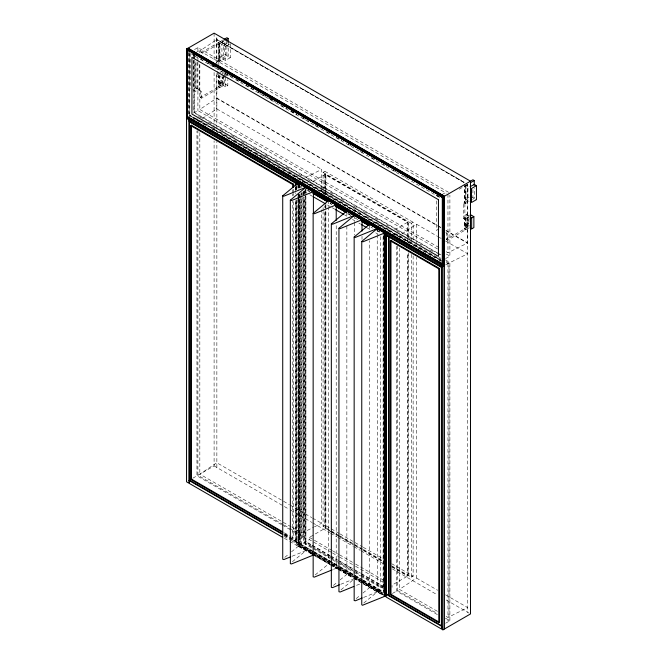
<?xml version="1.0" encoding="UTF-8"?>
<svg xmlns="http://www.w3.org/2000/svg" width="663" height="663" viewBox="0 0 663 663"><rect width="100%" height="100%" fill="white"/><g stroke="black" fill="none" stroke-linecap="round" stroke-linejoin="round"><path stroke-width="0.5" stroke-dasharray="3.31 2.49" d="M216.859 467.498L216.859 141.451M284.792 557.343L288.637 554.193M291.513 551.823L298.242 546.304L298.159 195.875M292.391 561.735L305.85 550.696L305.8 194.524M315.215 574.904L328.666 563.873L328.666 207.734M333.398 585.404L337.243 582.255M340.127 579.893L346.857 574.373L346.857 225.478M341.006 589.797L352.542 580.34M356.213 598.581L360.059 595.432M362.943 593.062L369.672 587.542L369.672 240.719M363.821 602.974L377.28 591.935L377.222 235.763M199.828 52.99L199.828 50.935L216.859 39.515L464.158 182.292M439.005 247.572L199.828 109.486L216.859 98.066L437.282 225.321M202.372 118.594L216.801 108.914L216.801 98.099M402.01 233.857L416.439 224.177L437.646 236.418M291.165 526.878L199.828 474.144L216.801 462.757L289.383 504.659M437.381 611.303L399.466 589.407L416.439 578.02L416.439 257.285M194.499 49.559L197.897 47.595L449.895 193.082M195.8 52.626L198.635 50.985L202.605 53.28L224.674 40.534M201.279 52.518L223.356 39.772M230.417 43.584L230.417 57.59L224.682 54.275L224.682 40.277L219.718 43.145L219.718 57.142L221.923 58.419L221.923 44.413L226.887 41.554L226.887 55.551L217.514 60.963L217.514 64.071M230.417 57.59L225.453 60.449L223.249 59.181L223.249 45.175L227.384 42.788M223.249 45.175L225.453 46.451L229.589 44.065M219.718 57.142L224.682 54.275M217.514 60.963L218.84 61.725L228.213 56.314L228.213 42.316M219.884 72.574L222.088 71.306L222.088 84.798M217.514 71.314L217.514 76.485L219.213 75.507M222.088 73.85L223.564 72.996M217.514 76.485L218.84 77.256L220.53 76.278M192.759 89.687L195.908 91.511L199.215 89.596L199.215 63.863M224.293 76.46L222.088 77.728L223.414 78.491L225.619 77.223M225.619 75.889L227.823 74.612L227.823 78.59M223.564 77.455L222.088 78.3L223.414 79.063L225.619 77.795M219.005 81.806L222.088 80.024L223.414 80.787L220.331 82.568L219.005 81.806L219.005 84.856L220.331 85.618L223.414 83.836L222.088 83.074L219.005 84.856M200.209 90.806L200.209 97.428L224.293 83.521L224.293 72.574M200.209 97.428L201.535 98.19L225.619 84.284M227.823 85.56L222.088 82.245L219.884 83.521L225.619 86.828L227.823 85.56L227.823 79.585M190.289 114.989L189.742 115.312L440.729 260.219M193.654 113.05L197.897 110.597L439.13 249.876M193.613 119.439L195.353 118.437M300.447 180.087L302.146 179.109M323.13 189.991L323.08 172.38L324.945 171.352M305.958 183.27L309.348 181.314M312.828 181.529L325.889 173.996L325.889 191.582M304.98 190.148L305.593 189.792M441.848 194.673L444.682 193.041L446 193.803M459.244 189.212L467.191 184.629M388.626 231.006L390.325 230.02M394.634 229.763L408.557 221.724L408.557 237.246M413.182 239.89L413.132 222.262L411.309 223.315L411.358 244.042M393.25 234.694L394.991 233.691M465.766 199.198L467.97 200.466L467.97 186.469L465.766 185.192L465.766 199.198L469.072 197.284M469.122 216.859L464.887 219.304L463.561 218.541L463.561 203.011L468.675 200.06M463.561 203.011L464.887 203.773L469.139 201.32M472.553 199.348L474.252 198.37L474.252 188.466M438.923 228.942L436.445 230.376L436.445 200.524M446.257 239.476L447.575 240.246L469.454 227.608L465.932 225.577L465.932 214.63L468.136 213.353L468.136 226.845L446.257 239.476L446.257 232.862M463.561 218.541L469.495 215.119M470.34 218.508L468.136 219.784L469.454 220.547M465.045 223.854L468.136 222.072L469.454 222.834L466.371 224.616L465.045 223.854L465.045 226.912L466.371 227.674L469.454 225.892L468.136 225.13L465.045 226.912M465.932 225.577L468.136 224.301M445.652 258.537L449.895 256.092L449.895 195.154M445.611 264.927L449.895 262.457L449.895 620.75L445.611 623.22M192.776 478.222L214.099 465.907L214.099 140.821M293.427 201.734L293.427 537.983L292.764 538.364L292.764 201.08M291.795 539.268L295.35 541.331L303.836 536.425L303.836 196.77M331.575 552.436L309.348 539.607L309.348 537.378L325.889 527.839L325.889 210.204M289.772 541.414L296.891 545.525L298.383 544.671L298.383 194.74M301.251 543.776L296.618 541.107L295.789 541.58L300.422 544.257L301.251 543.776L301.251 195.834M311.991 554.243L298.002 546.163L298.491 545.873L298.491 194.251M311.494 552.685L299.104 545.525L329.76 562.721M313.309 551.691L300.861 544.505L309.348 539.607M361.277 576.487L380.579 587.633L383.115 586.167L383.115 235.183M411.309 577.158L413.132 576.106L413.132 255.371M391.742 565.854L411.358 577.175L413.182 576.13L391.75 563.765M392.413 593.476L397.535 590.518L437.472 613.573M301.914 179.242L304.599 177.908M305.494 177.46L321.638 169.438L321.638 187.032M465.898 185.284L467.688 184.397L467.746 612.347M446.174 251.716L447.964 252.744L467.746 242.915L446.182 230.533M446.199 262.548L447.964 263.567L467.688 253.763L445.602 241.009M292.06 527.4L301.914 533.085L313.566 527.292M314.461 526.845L321.638 523.281L321.638 209.79M446.199 616.391L447.964 617.41L467.688 607.606L445.602 594.852M292.143 556.216L305.8 550.663M333.489 569.343L336.216 568.232L336.216 224.517M340.757 584.285L353.039 579.288M356.553 585.346L360.647 583.68M363.573 597.454L377.222 591.902M464.108 182.325L216.801 39.548L216.801 36.68L216.859 63.142M463.81 182.474L216.552 39.722L216.552 63.35M221.923 44.413L218.616 42.507L218.616 60.325L219.942 61.087L219.942 43.269M470.722 196.331L476.457 199.638M199.828 50.935L446.174 193.165M212.152 65.372L215.732 67.444M269.518 98.489L273.106 100.561M291.032 110.912L294.621 112.983M192.999 54.565L196.579 56.637M200.168 58.709L203.756 60.781M207.345 62.852L219.901 70.104M224.384 72.69L232.456 77.347M236.045 79.419L241.423 82.527M245.907 85.113L253.979 89.778M257.567 91.842L265.639 96.508M269.219 98.58L275.501 102.201M280.88 105.309L287.162 108.931M290.742 111.003L297.024 114.624M302.403 117.732L308.685 121.354M314.958 124.984L320.337 128.092M326.619 131.713L330.207 133.785M336.481 137.407L341.859 140.515M348.141 144.136L351.73 146.208M359.794 150.866L363.382 152.938M371.454 157.603L375.043 159.675M383.115 164.333L384.905 165.369M392.977 170.026L396.565 172.098M404.637 176.756L406.427 177.792M436.917 195.394L441.401 197.988M191.184 53.778L195.908 56.504M436.445 195.378L440.381 197.649M195.353 56.413L440.986 198.229M465.932 214.63L468.136 215.898M219.942 76.618L218.616 75.855L218.616 86.795L219.942 87.566L219.884 73.568M468.136 220.356L469.454 221.119M438.119 225.876L440.862 227.392M440.514 227.575L216.552 98.273L216.552 73.618M445.892 230.674L467.39 243.089L467.39 184.538M199.215 89.596L193.704 86.414L193.704 57.59M445.818 232.605L447.575 233.625L447.575 240.246M216.801 108.914L321.638 169.438M413.182 222.296L324.903 171.336L324.945 191.01M438.533 236.931L441.185 238.456M323.08 172.38L411.358 223.348M446.307 254.02L449.895 256.092M437.398 252.852L194.458 112.586L194.458 60.018M438.293 253.365L440.986 254.915M439.544 254.484L194.11 112.785L194.11 60.408M198.585 116.406L202.165 118.478M208.439 122.1L213.817 125.199M220.083 128.821L225.461 131.92M231.727 135.542L235.315 137.614M241.581 141.236L246.959 144.335M253.225 147.957L256.813 150.02M264.869 154.678L269.352 157.264M274.722 160.363L280.101 163.471M286.366 167.093L290.85 169.678M298.914 174.328L301.599 175.877M307.864 179.499L311.453 181.571M320.411 186.742L323.992 188.814M330.265 192.427L332.95 193.986M341.014 198.635L345.489 201.221M353.553 205.878L357.133 207.942M363.407 211.563L366.987 213.635M375.051 218.284L378.631 220.356M386.695 225.014L388.485 226.05M396.549 230.699L400.129 232.771M408.193 237.42L411.773 239.492M419.836 244.15L421.627 245.177M429.69 249.835L433.27 251.907M445.453 259.888L449.895 262.457M439.196 257.36L440.97 258.379M446.298 261.454L448.959 262.996L448.959 621.289L446.298 619.748M200.723 120.823L210.569 126.509M211.464 127.031L215.947 129.608M219.528 131.68L230.268 137.887M233.857 139.951L237.437 142.023M241.017 144.086L251.766 150.294M255.346 152.357L261.612 155.979M262.507 156.493L273.255 162.7M276.836 164.772L284.899 169.421M288.48 171.493L294.745 175.107M295.64 175.629L301.019 178.728M310.243 184.057L349.351 206.632M352.907 208.688L360.912 213.304M366.241 216.387L372.465 219.975M376.02 222.03L391.137 230.757M399.466 235.564L405.632 239.128M409.162 241.166L437.381 257.459M438.26 257.965L440.912 259.49M442.229 261.023L190.231 115.536L189.411 116.008L206.45 125.846M440.505 260.468L189.411 115.503L189.411 53.529M211.828 128.953L218.102 132.575M221.691 134.647L232.456 140.863M233.351 141.376L253.979 153.286M254.874 153.808L263.841 158.987M267.429 161.051L435.127 257.874M438.715 259.946L441.401 261.495M377.313 230.351L379.982 231.893M306.936 189.784L309.522 191.275M330.157 203.193L331.881 204.179M348.216 213.619L350.802 215.11M310.74 192.394L305.908 189.61L305.908 192.676M330.041 203.541L331.649 204.469M347.727 213.751L350.951 215.616M354.97 217.936L358.186 219.793M371.056 227.218L372.664 228.147M376.683 230.467L380.703 232.788M304.184 191.541L308.204 193.861M309.812 194.789L312.223 196.182M327.505 205.008L331.525 207.328M332.329 207.792L334.74 209.185M344.395 214.754L346.807 216.146M352.434 219.395L354.846 220.787M358.865 223.108L360.473 224.044M366.912 227.757L370.128 229.613M375.755 232.862L378.167 234.254M290.278 505.181L311.784 517.596M312.679 518.11L321.638 523.281M339.199 533.425L324.903 525.162L323.08 526.215L323.08 211.696M340.061 533.914L362.363 546.793M363.241 547.298L383.753 559.141M416.439 578.02L437.646 590.261M339.133 535.48L323.08 526.215L324.945 525.195L324.903 211.679M340.028 535.994L362.313 548.865M363.208 549.378L383.72 561.221M329.776 530.723L325.334 528.154L325.334 209.491M330.671 531.237L336.887 534.826M337.782 535.339L352.89 544.066M353.777 544.58L384.001 562.025M392.007 566.65L408.002 575.882L408.002 253.084M331.227 531.933L325.003 528.345L325.003 211.746M332.113 532.447L339.224 536.558M340.119 537.071L362.338 549.9M363.225 550.414L383.67 562.216M391.676 566.84L407.679 576.072L407.679 253.274M214.099 465.907L289.383 509.433M290.278 509.955L311.784 522.369M312.679 522.883L329.702 532.712M330.597 533.226L336.87 536.848M337.765 537.37L352.998 546.163M353.893 546.677L360.166 550.298M361.062 550.82L383.463 563.749M392.421 568.92L437.224 594.794M446.182 599.965L469.131 613.142M309.348 537.378L331.575 550.215M332.461 550.729L338.685 554.318M339.572 554.832L354.688 563.558M355.575 564.072L384.018 580.49M283.366 524.607L197.897 475.263L197.897 130.429M284.253 525.121L303.836 536.425M332.461 552.95L338.685 556.547M339.572 557.061L354.688 565.779M355.575 566.293L384.018 582.719M445.453 618.189L449.895 620.75M281.543 524.632L196.961 475.802L196.961 130.967M282.43 525.146L302.908 536.964L302.908 192.129M437.423 614.626L396.598 591.056L396.598 246.222M310.74 544.381L305.908 541.596L305.908 196.762M312.348 545.309L330.041 555.528M330.845 555.992L337.276 559.705M339.688 561.097L353.362 568.987M354.166 569.451L360.597 573.163M361.401 573.628L383.115 586.167M310.549 544.671L305.568 541.795L305.568 196.165M312.215 545.624L329.644 555.693M330.472 556.174L337.119 560.003M337.948 560.484L352.89 569.111M355.376 570.553L360.357 573.42M361.194 573.901L383.604 586.846M311.312 546.146L304.665 542.317L304.665 197.715M312.14 546.627L329.569 556.696M330.398 557.169L337.044 561.006M339.531 562.448L352.815 570.114M354.473 571.067L359.454 573.943M361.12 574.904L383.529 587.849M311.875 547.091L304.135 542.616L304.135 196.828M314.461 548.574L329.942 557.517M330.796 558.014L353.155 570.918M355.741 572.409L384.117 588.794M311.419 547.704L303.381 543.055L303.381 197.201M313.027 548.632L329.917 558.379M332.329 559.771L337.152 562.555M337.956 563.02L353.238 571.846M354.042 572.31L360.473 576.023M284.468 532.82L290.734 536.433M291.629 536.955L293.427 537.983M284.7 533.715L290.974 537.337M284.634 534.154L289.085 536.723M289.971 537.237L296.204 540.834L296.204 200.143M284.154 534.419L313.093 551.127M313.989 551.641L339.1 566.144M339.995 566.658L362.421 579.603M363.316 580.117L383.04 591.512M300.919 544.48L311.237 550.439M312.099 550.936L330.157 561.362M331.881 562.348L337.036 565.332M337.898 565.829L352.517 574.266M354.241 575.26L360.258 578.741M362.835 580.224L382.617 591.645M284.667 535.157L290.9 538.754M314.196 552.204L339.091 566.575M339.978 567.089L355.086 575.815M355.981 576.329L362.197 579.918M363.092 580.432L383.537 592.241M284.22 535.406L313.168 552.122M314.063 552.635L339.174 567.138M340.069 567.652L354.415 575.94M355.31 576.454L362.487 580.597M363.382 581.111L383.115 592.507M310.483 551.268L299.817 545.11L299.817 198.502M312.256 552.296L330.033 562.555M331.807 563.583L337.144 566.666M338.031 567.18L353.139 575.898M354.025 576.412L360.249 580.001M361.136 580.515L382.468 592.83M310.499 551.467L299.651 545.21L299.651 198.958M314.37 553.704L329.859 562.647M332.18 563.989L337.608 567.122M338.379 567.569L353.097 576.064M353.868 576.512L360.838 580.539M361.617 580.987L382.526 593.062M331.533 563.741L336.87 566.824M337.757 567.337L352.865 576.056M353.752 576.57L383.081 593.501M284.145 536.45L291.264 540.56M291.571 540.735L362.421 581.642M363.241 582.114L383.04 593.542M312.265 553.133L330.083 563.417M331.633 564.312L337.053 567.437M340.152 569.227L353.321 576.827M354.092 577.274L360.291 580.854M361.062 581.302L382.75 593.824M311.776 553.414L298.607 545.815L298.607 194.632M312.546 553.862L329.586 563.699M332.685 565.489L336.555 567.727M338.105 568.622L352.824 577.117M355.923 578.907L360.564 581.592M361.343 582.039L383.802 595.001M298.491 545.873L329.793 563.948M330.688 564.462L336.953 568.075M337.848 568.597L353.048 577.374M353.943 577.887L360.2 581.501M361.095 582.023L383.454 594.926M298.159 546.063L311.577 553.812M312.472 554.326L329.917 564.404M330.356 564.652L337.666 568.879M338.412 569.302L352.716 577.564M353.611 578.078L383.363 595.258M284.435 538.331L288.886 540.9M314.328 555.594L329.876 564.569M330.655 565.017L337.649 569.061M338.428 569.509L352.989 577.912M353.976 578.484L360.597 582.305M363.307 583.871L382.941 595.208M472.926 189.601L472.926 197.607M466.371 224.616L466.371 227.674M465.99 185.317L465.99 203.143L464.664 202.372L464.664 184.554M465.658 185.516L465.658 203.334L464.332 202.571L464.332 186.726M464.887 203.773L464.887 219.304M447.964 194.201L447.964 252.744M447.964 263.567L447.964 617.41M416.439 224.177L416.439 243.835M416.439 244.871L416.439 246.934M411.309 254.352L411.358 577.175M408.557 252.76L408.557 575.567L392.024 585.114L392.024 587.335M408.002 236.525L408.002 222.039L325.334 174.311L325.334 188.798M408.002 240.669L408.002 242.733M407.679 236.716L407.679 222.229L325.003 174.502L325.003 188.988M407.679 237.752L407.679 241.887M399.466 247.979L399.466 589.407M397.535 234.296L397.535 236.368M397.535 245.683L397.535 590.518M396.598 233.799L396.598 235.871M383.537 236.169L383.537 591.495M383.479 234.992L383.479 592.142M380.579 236.65L380.579 587.633M377.222 228.52L377.28 234.76M369.672 225.196L369.672 229.332M362.015 236.301L362.015 239.409M354.465 215.376L354.465 221.591M354.407 222.594L354.465 235.05M346.857 212.019L346.857 217.199M328.666 200.483L328.666 206.699M325.889 192.618L325.889 194.69M325.889 205.033L325.889 209.168M325.334 189.833L325.334 195.005M325.334 205.348L325.334 208.455M325.003 190.024L325.003 195.195L324.903 192.021M325.003 205.538L325.003 207.61L324.903 205.472M323.08 191.002L323.13 193.099M323.08 207.56L323.13 210.685M321.638 188.068L321.638 192.204M305.8 187.281L305.85 193.521M305.568 190.008L305.568 195.137M304.665 190.53L304.665 193.613M304.135 191.673L304.135 195.8M303.836 180.203L303.836 182.275M303.836 191.59L303.836 195.734M303.381 191.077L303.381 196.182M302.908 179.706L302.908 181.778M301.914 192.693L301.914 194.765M301.914 195.8L301.914 533.085M301.251 185.483L301.251 187.554M301.251 192.726L301.251 194.798M300.919 193.53L300.861 544.505M300.422 185.955L300.422 188.027M300.422 196.314L300.422 544.257M299.817 185.731L299.817 187.695M299.817 194.574L299.817 197.516M299.651 185.159L299.651 188.118M299.651 195.013L299.651 197.972M299.485 185.864L299.543 187.853M299.543 194.731L299.485 197.69M299.543 198.66L299.485 545.301M299.104 184.496L299.104 188.433M299.104 194.342L299.104 198.287M299.104 199.273L299.104 545.525M298.607 184.778L298.607 187.737M298.491 182.872L298.491 188.043M298.383 184.389L298.383 188.524M298.242 182.922L298.159 189.27M298.002 184.745L298.002 188.69M298.002 195.593L298.002 198.552M298.002 199.538L298.002 546.163M296.891 185.242L296.891 189.386M296.891 199.737L296.891 545.525M296.618 186.444L296.618 190.057M296.618 200.408L296.618 541.613L295.789 542.094L295.789 200.383M296.204 186.684L296.204 189.784M295.789 186.916L295.789 193.637M295.35 187.173L295.35 192.353M295.35 200.632L295.35 541.331M293.427 189.32L293.427 192.419M293.427 193.455L293.427 195.527M292.764 189.701L292.764 192.8M292.764 193.836L292.764 195.908M225.619 86.828L225.619 73.336L223.414 74.612L223.414 85.56M225.453 46.451L225.453 60.449M220.331 82.568L220.331 85.618M218.84 61.725L218.84 64.833M218.84 72.076L218.84 77.256M216.859 73.411L216.859 129.053M216.859 130.089L216.859 132.152M214.099 33.15L214.099 61.104M214.099 72.491L214.099 125.29M214.099 126.326L214.099 130.47M201.535 98.19L201.535 91.569L195.8 88.262L195.8 61.792M199.828 64.294L199.828 109.486M199.828 132.724L199.828 474.144M197.897 47.595L197.897 51.731M197.897 57.921L197.897 61.021M197.897 62.057L197.897 110.597M197.897 119.033L197.897 121.105M197.126 62.554L197.126 89.024M196.961 118.536L196.961 120.608M195.908 61.651L195.908 91.511M194.458 55.891L194.458 58.99M194.11 55.269L194.11 59.38M193.704 52.443L193.704 56.562M193.215 54.764L193.215 58.874M193.215 59.902L193.215 112.279M190.397 53.322L190.397 88.328M189.742 52.435L189.792 116.514M188.972 52.8L188.972 115.959M188.193 52.592L188.193 115.171M219.61 43.46L218.284 42.697L218.284 60.515L219.61 61.278L219.61 43.46M465.99 218.666L464.664 217.903L464.664 228.851L465.99 229.613L465.99 218.666M219.61 76.809L218.284 76.046L218.284 86.994L219.61 87.756L219.61 76.809M465.658 218.856L464.332 218.094L464.332 229.042L465.658 229.804L465.658 218.856"/><path stroke-width="0.99" d="M290.775 556.771L283.897 559.564L282.736 559.257L282.72 195.792L298.242 182.922M312.455 554.517L313.4 555.055L291.554 563.94L290.361 563.691L290.328 200.176L305.85 187.314L283.897 196.182L282.728 195.825M332.122 569.898L314.32 577.133L313.16 576.818L313.143 213.353L328.666 200.483M339.39 584.832L332.511 587.633L331.343 587.319L331.334 223.854L346.857 210.983M353.818 586.448L340.111 592.026L338.95 591.711L338.942 228.246L354.465 215.376M362.205 598.009L355.327 600.802L354.166 600.496L354.15 237.023L369.672 224.16M361.758 241.415L362.984 241.788L384.83 232.912L384.83 596.294L362.537 605.261L361.758 604.805L361.758 241.415L377.28 228.553M444.434 264.33L442.95 265.192L186.543 117.152L186.543 49.062L214.099 33.15L470.506 181.181L470.506 613.938L442.95 629.85L386.181 597.073L386.181 233.691L387.664 232.829M186.601 49.41L187.148 49.095L442.892 196.745L442.892 264.073L442.345 264.396L442.345 197.06L186.601 49.41L186.601 116.738L444.434 265.606L442.95 266.46L386.181 233.691M188.972 51.764L188.972 49.7L189.792 49.219M190.231 49.476L188.972 49.7M224.235 39.258L226.887 37.733L228.213 38.495L228.213 42.457M225.561 40.029L228.213 38.495M186.601 116.738L187.148 116.423L442.892 264.073M282.653 537.303L186.543 481.819L186.543 118.428L188.027 117.566M282.91 532.679L190.679 479.432L190.679 125.589L191.342 125.208L293.427 184.148L293.427 187.248M190.679 125.589L292.764 184.529L293.427 184.148M186.543 118.428L296.891 182.143L298.383 181.281L298.383 183.353M298.367 182.565L298.002 182.773L385.079 233.053L385.079 596.443L385.452 596.228M441.401 197.475L441.401 195.436L442.229 194.963M442.669 195.22L441.401 195.436M442.345 197.06L442.892 196.745M186.543 49.062L442.95 197.093L472.926 179.781L474.252 180.551L474.252 185.499M470.722 182.59L474.252 180.551M384.913 233.144L384.913 596.153L385.244 232.953L298.159 183.063L384.913 233.144L385.452 232.837M470.117 186.751L474.252 184.364L476.457 185.64L476.457 199.638L471.501 202.505L471.501 188.499L476.457 185.64M390.316 240.851L390.979 240.462L439.478 268.465L439.478 622.308L438.815 622.69L390.316 594.686L390.316 240.851L438.815 268.846L439.478 268.465M470.191 216.237L471.658 215.392M470.191 217.091L471.658 217.936L473.871 216.66L473.871 227.608L471.658 228.884L470.191 228.031M190.679 479.432L191.342 479.051L282.678 531.784M390.316 594.686L390.979 594.305L439.478 622.308M354.407 215.342L332.511 224.243L331.334 223.895M377.222 228.52L355.327 237.42L354.158 237.064M188.027 48.2L444.434 196.231L444.434 628.988M470.34 214.63L473.871 216.66M300.422 182.648L304.3 184.886M305.071 185.333L332.18 200.988M332.959 201.436L363.937 219.32M364.716 219.768L386.405 232.29M299.104 182.524L385.849 232.605L385.849 595.614M298.607 182.806L385.352 232.895L385.352 595.896M313.765 192.129L328.873 200.856M336.87 205.472L346.641 211.116M361.749 219.834L368.86 223.945M188.972 121.097L297.919 184.007M313.168 192.809L327.514 201.088M335.586 205.745L346.343 211.961M361.592 220.762L368.769 224.906M384.01 233.708L441.848 267.098M295.789 183.286L297.339 184.173M313.309 193.397L327.53 201.61M335.536 206.226L346.202 212.384M361.31 221.111L369.316 225.735M383.976 234.196L388.609 236.873M312.961 193.256L326.718 201.204M337.036 207.163L346.5 212.624M362.835 222.055L367.998 225.039M313.027 196.646L325.898 204.071M335.544 209.649L343.583 214.29M361.277 224.508L366.109 227.293M282.886 534.129L189.411 480.161L189.411 121.868L295.35 183.029L295.35 186.137M383.976 592.49L388.609 595.167M188.972 480.418L282.67 534.519M384.01 593.02L441.848 626.411M383.885 595.755L384.83 596.294M313.16 213.436L314.378 213.726L336.216 204.842L336.216 220.373M338.942 228.246L340.111 228.636L362.015 219.735L362.015 231.122M290.328 200.176L291.505 200.566L313.4 191.673L313.4 213.411M471.658 217.936L471.658 228.884M442.95 197.093L442.95 265.192M442.95 266.46L442.95 629.85M442.669 196.87L442.669 264.206L186.925 116.547L186.925 49.219M441.848 264.023L441.848 628.449L441.401 626.162M441.401 263.277L441.401 266.841M438.815 268.846L438.815 622.69M390.979 240.462L390.979 594.305M388.609 236.359L388.609 595.672M296.891 182.143L296.891 184.206M295.789 182.773L295.789 185.358M292.764 184.529L292.764 187.629M191.342 125.208L191.342 479.051M189.411 117.79L189.411 121.354M189.411 480.667L189.411 482.705L188.972 482.449L188.972 118.022M187.148 49.095L187.148 116.423M188.193 48.49L187.646 48.805L443.721 196.646L443.721 264.363L444.268 264.048L444.268 196.331L188.193 48.49M442.453 197.002L186.709 49.344L186.709 116.68L442.453 264.33L442.453 197.002M438.45 199.687L191.922 57.358L191.922 114.053L438.45 256.382L438.45 199.687M441.401 267.355L389.048 237.122L389.048 595.424L441.401 625.648L441.401 267.355"/></g></svg>
